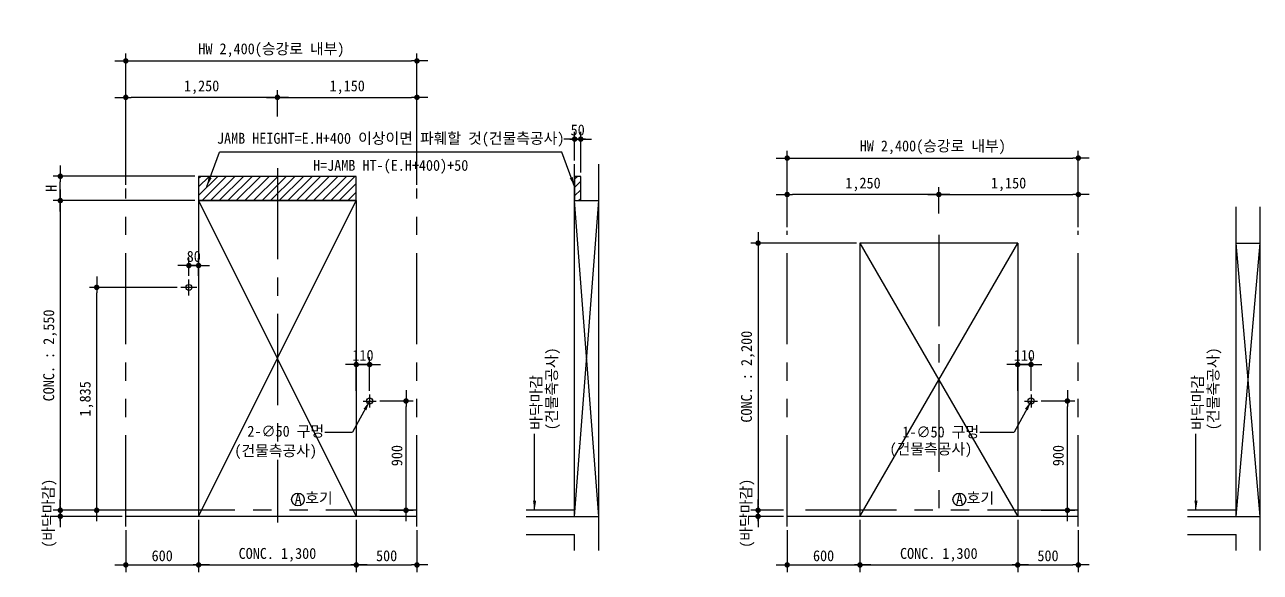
# Model space of a CAD drawing. Extents: x -9109 to 174251, y 57759 to 115528.
# Drawn here: x 100896 to 111081, y 85162 to 89670 of the extents above; entities that cross this region are included whole.
import ezdxf
from ezdxf.enums import TextEntityAlignment as Align

# ---------------------------------------------------------------- set-up
doc = ezdxf.new("R2010")
doc.units = 0
doc.header["$LTSCALE"] = 600
doc.header["$MEASUREMENT"] = 0
doc.linetypes.add('CENTER', pattern=[2, 1.25, -0.25, 0.25, -0.25])
doc.linetypes.add('PHANTOM', pattern=[2.5, 1.25, -0.25, 0.25, -0.25, 0.25, -0.25])
doc.layers.get('0').update_dxf_attribs({"linetype": 'CONTINUOUS'})
for name, color, linetype in [('1', 3, 'CONTINUOUS'), ('3', 1, 'CENTER'), ('4', 6, 'PHANTOM'), ('A-DIMS', 7, 'CONTINUOUS'), ('ZMATERIEL', 7, 'CONTINUOUS')]:
    doc.layers.add(name, color=color, linetype=linetype)
doc.layers.add('A-MKXS-LEAD', color=7, linetype='CONTINUOUS', lineweight=25)
doc.layers.add('A-XXXX-TXT2', color=3, linetype='CONTINUOUS', lineweight=25)
doc.styles.add('HY울릉도L', font='')
doc.styles.add('OTIS', font='')
doc.styles.add('굴림', font='')
doc.styles.add('돋움', font='')
doc.styles.add('돋움체', font='')
doc.styles.get('HY울릉도L').set_extended_font_data('Dotum')
doc.styles.get('OTIS').set_extended_font_data('Dotum')
doc.styles.get('굴림').set_extended_font_data('Dotum')
doc.styles.get('돋움').set_extended_font_data('DotumChe')
doc.styles.get('돋움체').set_extended_font_data('DotumChe')
doc.dimstyles.new('CDIM', dxfattribs={"dimtxt": 3, "dimasz": 1.5, "dimexe": 2, "dimexo": 1, "dimgap": 1, "dimtad": 1, "dimdec": 0, "dimrnd": 0.5, "dimzin": 0, "dimdsep": 32, "dimlunit": 6, "dimtxsty": 'HY울릉도L', "dimblk1": '_CIDOT', "dimblk2": '_CIDOT', "dimsah": 1, "dimcen": 5.5, "dimclrd": 2, "dimclre": 2, "dimclrt": 7, "dimadec": 0, "dimazin": 0, "dimtfac": 1, "dimtdec": 0, "dimtix": 1, "dimtmove": 2, "dimatfit": 1, "dimldrblk": '_CIDOT', "dimfxl": 1, "dimtolj": 1, "dimtzin": 0, "dimlwd": -1, "dimarcsym": 0})
doc.dimstyles.new('OTIS', dxfattribs={"dimscale": 100, "dimtxt": 2.25, "dimasz": 2, "dimexe": 0.8, "dimexo": 0.8, "dimgap": 0.7, "dimtad": 1, "dimdsep": 46, "dimtxsty": '굴림', "dimblk": 'DOT', "dimcen": 0, "dimclrd": 3, "dimclre": 3, "dimclrt": 3, "dimadec": 0, "dimazin": 0, "dimtfac": 1, "dimtmove": 0, "dimatfit": 3, "dimfxl": 1, "dimtolj": 1, "dimarcsym": 0})

# ---------------------------------------------------------------- blocks, each defined once
blk = doc.blocks.new('_CIDOT')
at = {"color": 0, "linetype": 'ByBlock'}
blk.add_line((2, 0), (-1, 0), dxfattribs=at)
at = {"color": 0, "linetype": 'ByBlock', "const_width": 0.5}
blk.add_lwpolyline([(-0.25, 0, 1), (0.25, 0, 1)], format="xyb", close=True, dxfattribs=at)
blk = doc.blocks.new('*D200')
at = {"layer": 'A-DIMS', "lineweight": -2, "transparency": 16777216}
for p, q in [((102299, 88222), (101129, 88222)), ((101699, 85672), (101129, 85672))]:
    blk.add_line(p, q, dxfattribs=at)
at = {"layer": 'A-DIMS', "transparency": 16777216}
blk.add_line((101189, 88177), (101189, 85717), dxfattribs=at)
at = {"layer": 'A-DIMS', "transparency": 16777216, "xscale": 45, "yscale": 45, "zscale": 45}
for p, rotation in [((101189, 88222), 90), ((101189, 85672), 270)]:
    blk.add_blockref('_CIDOT', p, dxfattribs=dict(at, rotation=rotation))
at = {"layer": 'A-DIMS', "color": 3, "transparency": 16777216, "insert": (101105, 86947), "char_height": 90, "attachment_point": 5, "rotation": 90, "style": '돋움체'}
blk.add_mtext('\\A1;CONC. : 2,550', dxfattribs=at)
blk = doc.blocks.new('*D204')
at = {"layer": 'A-DIMS', "lineweight": -2, "transparency": 16777216}
for p, q in [((102329, 85592), (102329, 85162)), ((103629, 85592), (103629, 85162))]:
    blk.add_line(p, q, dxfattribs=at)
at = {"layer": 'A-DIMS', "transparency": 16777216}
blk.add_line((102374, 85222), (103584, 85222), dxfattribs=at)
at = {"layer": 'A-DIMS', "transparency": 16777216, "xscale": 45, "yscale": 45, "zscale": 45, "rotation": 180}
blk.add_blockref('_CIDOT', (102329, 85222), dxfattribs=at)
at = {"layer": 'A-DIMS', "transparency": 16777216, "xscale": 45, "yscale": 45, "zscale": 45}
blk.add_blockref('_CIDOT', (103629, 85222), dxfattribs=at)
at = {"layer": 'A-DIMS', "color": 3, "transparency": 16777216, "insert": (102979, 85305), "char_height": 90, "attachment_point": 5, "style": '돋움체'}
blk.add_mtext('\\A1;CONC. 1,300', dxfattribs=at)
blk = doc.blocks.new('*D208')
at = {"layer": 'A-DIMS', "lineweight": -2, "transparency": 16777216}
for p, q in [((101729, 88352), (101729, 89132)), ((102979, 88915), (102979, 89132))]:
    blk.add_line(p, q, dxfattribs=at)
at = {"layer": 'A-DIMS', "transparency": 16777216}
blk.add_line((102934, 89072), (101774, 89072), dxfattribs=at)
at = {"layer": 'A-DIMS', "transparency": 16777216, "xscale": 45, "yscale": 45, "zscale": 45, "rotation": 180}
blk.add_blockref('_CIDOT', (101729, 89072), dxfattribs=at)
at = {"layer": 'A-DIMS', "transparency": 16777216, "xscale": 45, "yscale": 45, "zscale": 45}
blk.add_blockref('_CIDOT', (102979, 89072), dxfattribs=at)
at = {"layer": 'A-DIMS', "color": 3, "transparency": 16777216, "insert": (102354, 89155), "char_height": 90, "attachment_point": 5, "style": '돋움체'}
blk.add_mtext('\\A1;1,250', dxfattribs=at)
blk = doc.blocks.new('*D209')
at = {"layer": 'A-DIMS', "lineweight": -2, "transparency": 16777216}
for p, q in [((102979, 88915), (102979, 89132)), ((104129, 88352), (104129, 89132))]:
    blk.add_line(p, q, dxfattribs=at)
at = {"layer": 'A-DIMS', "transparency": 16777216}
blk.add_line((103024, 89072), (104084, 89072), dxfattribs=at)
at = {"layer": 'A-DIMS', "transparency": 16777216, "xscale": 45, "yscale": 45, "zscale": 45, "rotation": 180}
blk.add_blockref('_CIDOT', (102979, 89072), dxfattribs=at)
at = {"layer": 'A-DIMS', "transparency": 16777216, "xscale": 45, "yscale": 45, "zscale": 45}
blk.add_blockref('_CIDOT', (104129, 89072), dxfattribs=at)
at = {"layer": 'A-DIMS', "color": 3, "transparency": 16777216, "insert": (103554, 89155), "char_height": 90, "attachment_point": 5, "style": '돋움체'}
blk.add_mtext('\\A1;1,150', dxfattribs=at)
blk = doc.blocks.new('*D210')
at = {"layer": 'A-DIMS', "lineweight": -2, "transparency": 16777216}
for p, q in [((101729, 88352), (101729, 89432)), ((104129, 88352), (104129, 89432))]:
    blk.add_line(p, q, dxfattribs=at)
at = {"layer": 'A-DIMS', "transparency": 16777216}
blk.add_line((101774, 89372), (104084, 89372), dxfattribs=at)
at = {"layer": 'A-DIMS', "transparency": 16777216, "xscale": 45, "yscale": 45, "zscale": 45, "rotation": 180}
blk.add_blockref('_CIDOT', (101729, 89372), dxfattribs=at)
at = {"layer": 'A-DIMS', "transparency": 16777216, "xscale": 45, "yscale": 45, "zscale": 45}
blk.add_blockref('_CIDOT', (104129, 89372), dxfattribs=at)
at = {"layer": 'A-DIMS', "color": 3, "transparency": 16777216, "insert": (102929, 89460), "char_height": 90, "attachment_point": 5, "style": '돋움체'}
blk.add_mtext('\\A1;HW 2,400(승강로 내부)', dxfattribs=at)
blk = doc.blocks.new('*D211')
at = {"layer": 'A-DIMS', "lineweight": -2, "transparency": 16777216}
for p, q in [((102329, 85592), (102329, 85162)), ((101729, 85509), (101729, 85162))]:
    blk.add_line(p, q, dxfattribs=at)
at = {"layer": 'A-DIMS', "transparency": 16777216}
blk.add_line((101774, 85222), (102284, 85222), dxfattribs=at)
at = {"layer": 'A-DIMS', "transparency": 16777216, "xscale": 45, "yscale": 45, "zscale": 45, "rotation": 180}
blk.add_blockref('_CIDOT', (101729, 85222), dxfattribs=at)
at = {"layer": 'A-DIMS', "transparency": 16777216, "xscale": 45, "yscale": 45, "zscale": 45}
blk.add_blockref('_CIDOT', (102329, 85222), dxfattribs=at)
at = {"layer": 'A-DIMS', "color": 3, "transparency": 16777216, "insert": (102029, 85297), "char_height": 90, "attachment_point": 5, "style": '돋움체'}
blk.add_mtext('\\A1;600', dxfattribs=at)
blk = doc.blocks.new('*D212')
at = {"layer": 'A-DIMS', "lineweight": -2, "transparency": 16777216}
for p, q in [((103629, 85592), (103629, 85162)), ((104129, 85509), (104129, 85162))]:
    blk.add_line(p, q, dxfattribs=at)
at = {"layer": 'A-DIMS', "transparency": 16777216}
blk.add_line((103674, 85222), (104084, 85222), dxfattribs=at)
at = {"layer": 'A-DIMS', "transparency": 16777216, "xscale": 45, "yscale": 45, "zscale": 45, "rotation": 180}
blk.add_blockref('_CIDOT', (103629, 85222), dxfattribs=at)
at = {"layer": 'A-DIMS', "transparency": 16777216, "xscale": 45, "yscale": 45, "zscale": 45}
blk.add_blockref('_CIDOT', (104129, 85222), dxfattribs=at)
at = {"layer": 'A-DIMS', "color": 3, "transparency": 16777216, "insert": (103879, 85297), "char_height": 90, "attachment_point": 5, "style": '돋움체'}
blk.add_mtext('\\A1;500', dxfattribs=at)
blk = doc.blocks.new('*D219')
at = {"layer": 'A-DIMS', "lineweight": -2, "transparency": 16777216}
for p, q in [((103823, 86572), (104099, 86572)), ((103823, 85672), (104099, 85672))]:
    blk.add_line(p, q, dxfattribs=at)
at = {"layer": 'A-DIMS', "transparency": 16777216}
blk.add_line((104039, 85717), (104039, 86527), dxfattribs=at)
at = {"layer": 'A-DIMS', "transparency": 16777216, "xscale": 45, "yscale": 45, "zscale": 45}
for p, rotation in [((104039, 86572), 90), ((104039, 85672), 270)]:
    blk.add_blockref('_CIDOT', p, dxfattribs=dict(at, rotation=rotation))
at = {"layer": 'A-DIMS', "color": 3, "transparency": 16777216, "insert": (103964, 86122), "char_height": 90, "attachment_point": 5, "rotation": 90, "style": '돋움체'}
blk.add_mtext('\\A1;900', dxfattribs=at)
blk = doc.blocks.new('*D220')
at = {"layer": 'A-DIMS', "lineweight": -2, "transparency": 16777216}
for p, q in [((103629, 86656), (103629, 86932)), ((103739, 86656), (103739, 86932))]:
    blk.add_line(p, q, dxfattribs=at)
at = {"layer": 'A-DIMS', "transparency": 16777216}
for p, q in [((103584, 86872), (103539, 86872)), ((103629, 86872), (103739, 86872)), ((103784, 86872), (103829, 86872))]:
    blk.add_line(p, q, dxfattribs=at)
at = {"layer": 'A-DIMS', "transparency": 16777216, "xscale": 45, "yscale": 45, "zscale": 45}
blk.add_blockref('_CIDOT', (103629, 86872), dxfattribs=at)
at = {"layer": 'A-DIMS', "transparency": 16777216, "xscale": 45, "yscale": 45, "zscale": 45, "rotation": 180}
blk.add_blockref('_CIDOT', (103739, 86872), dxfattribs=at)
at = {"layer": 'A-DIMS', "color": 3, "transparency": 16777216, "insert": (103684, 86947), "char_height": 90, "attachment_point": 5, "style": '돋움체'}
blk.add_mtext('\\A1;110', dxfattribs=at)
blk = doc.blocks.new('*D166')
at = {"layer": 'A-DIMS', "transparency": 16777216}
for p, q in [((101189, 85717), (101189, 85762)), ((101189, 85672), (101189, 85622)), ((101189, 85577), (101189, 85532))]:
    blk.add_line(p, q, dxfattribs=at)
at = {"layer": 'A-DIMS', "lineweight": -2, "transparency": 16777216}
for p, q in [((101699, 85672), (101129, 85672)), ((101699, 85622), (101129, 85622))]:
    blk.add_line(p, q, dxfattribs=at)
at = {"layer": 'A-DIMS', "transparency": 16777216, "xscale": 45, "yscale": 45, "zscale": 45}
for p, rotation in [((101189, 85672), 270), ((101189, 85622), 90)]:
    blk.add_blockref('_CIDOT', p, dxfattribs=dict(at, rotation=rotation))
at = {"layer": 'A-DIMS', "color": 3, "transparency": 16777216, "insert": (101102, 85647), "char_height": 90, "attachment_point": 5, "rotation": 90, "style": '돋움체'}
blk.add_mtext('\\A1;(바닥마감)', dxfattribs=at)
blk = doc.blocks.new('*D169')
at = {"layer": 'A-DIMS', "lineweight": -2, "transparency": 16777216}
for p, q in [((102153, 87507), (101429, 87507)), ((102145, 85672), (101429, 85672))]:
    blk.add_line(p, q, dxfattribs=at)
at = {"layer": 'A-DIMS', "transparency": 16777216}
blk.add_line((101489, 85717), (101489, 87462), dxfattribs=at)
at = {"layer": 'A-DIMS', "transparency": 16777216, "xscale": 45, "yscale": 45, "zscale": 45}
for p, rotation in [((101489, 87507), 90), ((101489, 85672), 270)]:
    blk.add_blockref('_CIDOT', p, dxfattribs=dict(at, rotation=rotation))
at = {"layer": 'A-DIMS', "color": 3, "transparency": 16777216, "insert": (101405, 86589), "char_height": 90, "attachment_point": 5, "rotation": 90, "style": '돋움체'}
blk.add_mtext('\\A1;1,835', dxfattribs=at)
blk = doc.blocks.new('*D170')
at = {"layer": 'A-DIMS', "lineweight": -2, "transparency": 16777216}
for p, q in [((102249, 87602), (102249, 87747)), ((102329, 87602), (102329, 87747))]:
    blk.add_line(p, q, dxfattribs=at)
at = {"layer": 'A-DIMS', "transparency": 16777216}
for p, q in [((102204, 87687), (102159, 87687)), ((102329, 87687), (102249, 87687)), ((102374, 87687), (102419, 87687))]:
    blk.add_line(p, q, dxfattribs=at)
at = {"layer": 'A-DIMS', "transparency": 16777216, "xscale": 45, "yscale": 45, "zscale": 45}
blk.add_blockref('_CIDOT', (102249, 87687), dxfattribs=at)
at = {"layer": 'A-DIMS', "transparency": 16777216, "xscale": 45, "yscale": 45, "zscale": 45, "rotation": 180}
blk.add_blockref('_CIDOT', (102329, 87687), dxfattribs=at)
at = {"layer": 'A-DIMS', "color": 3, "transparency": 16777216, "insert": (102289, 87762), "char_height": 90, "attachment_point": 5, "style": '돋움체'}
blk.add_mtext('\\A1;80', dxfattribs=at)
blk = doc.blocks.new('*D172')
at = {"layer": 'A-DIMS', "lineweight": -2, "transparency": 16777216}
for p, q in [((107751, 87872), (106881, 87872)), ((107151, 85672), (106881, 85672))]:
    blk.add_line(p, q, dxfattribs=at)
at = {"layer": 'A-DIMS', "transparency": 16777216}
blk.add_line((106941, 87827), (106941, 85717), dxfattribs=at)
at = {"layer": 'A-DIMS', "transparency": 16777216, "xscale": 45, "yscale": 45, "zscale": 45}
for p, rotation in [((106941, 87872), 90), ((106941, 85672), 270)]:
    blk.add_blockref('_CIDOT', p, dxfattribs=dict(at, rotation=rotation))
at = {"layer": 'A-DIMS', "color": 3, "transparency": 16777216, "insert": (106857, 86772), "char_height": 90, "attachment_point": 5, "rotation": 90, "style": '돋움체'}
blk.add_mtext('\\A1;CONC. : 2,200', dxfattribs=at)
blk = doc.blocks.new('*D174')
at = {"layer": 'A-DIMS', "lineweight": -2, "transparency": 16777216}
for p, q in [((107781, 85592), (107781, 85162)), ((109081, 85592), (109081, 85162))]:
    blk.add_line(p, q, dxfattribs=at)
at = {"layer": 'A-DIMS', "transparency": 16777216}
blk.add_line((107826, 85222), (109036, 85222), dxfattribs=at)
at = {"layer": 'A-DIMS', "transparency": 16777216, "xscale": 45, "yscale": 45, "zscale": 45, "rotation": 180}
blk.add_blockref('_CIDOT', (107781, 85222), dxfattribs=at)
at = {"layer": 'A-DIMS', "transparency": 16777216, "xscale": 45, "yscale": 45, "zscale": 45}
blk.add_blockref('_CIDOT', (109081, 85222), dxfattribs=at)
at = {"layer": 'A-DIMS', "color": 3, "transparency": 16777216, "insert": (108431, 85305), "char_height": 90, "attachment_point": 5, "style": '돋움체'}
blk.add_mtext('\\A1;CONC. 1,300', dxfattribs=at)
blk = doc.blocks.new('*D178')
at = {"layer": 'A-DIMS', "lineweight": -2, "transparency": 16777216}
for p, q in [((107181, 88002), (107181, 88332)), ((108431, 88115), (108431, 88332))]:
    blk.add_line(p, q, dxfattribs=at)
at = {"layer": 'A-DIMS', "transparency": 16777216}
blk.add_line((108386, 88272), (107226, 88272), dxfattribs=at)
at = {"layer": 'A-DIMS', "transparency": 16777216, "xscale": 45, "yscale": 45, "zscale": 45, "rotation": 180}
blk.add_blockref('_CIDOT', (107181, 88272), dxfattribs=at)
at = {"layer": 'A-DIMS', "transparency": 16777216, "xscale": 45, "yscale": 45, "zscale": 45}
blk.add_blockref('_CIDOT', (108431, 88272), dxfattribs=at)
at = {"layer": 'A-DIMS', "color": 3, "transparency": 16777216, "insert": (107806, 88355), "char_height": 90, "attachment_point": 5, "style": '돋움체'}
blk.add_mtext('\\A1;1,250', dxfattribs=at)
blk = doc.blocks.new('*D179')
at = {"layer": 'A-DIMS', "lineweight": -2, "transparency": 16777216}
for p, q in [((108431, 88115), (108431, 88332)), ((109581, 88002), (109581, 88332))]:
    blk.add_line(p, q, dxfattribs=at)
at = {"layer": 'A-DIMS', "transparency": 16777216}
blk.add_line((108476, 88272), (109536, 88272), dxfattribs=at)
at = {"layer": 'A-DIMS', "transparency": 16777216, "xscale": 45, "yscale": 45, "zscale": 45, "rotation": 180}
blk.add_blockref('_CIDOT', (108431, 88272), dxfattribs=at)
at = {"layer": 'A-DIMS', "transparency": 16777216, "xscale": 45, "yscale": 45, "zscale": 45}
blk.add_blockref('_CIDOT', (109581, 88272), dxfattribs=at)
at = {"layer": 'A-DIMS', "color": 3, "transparency": 16777216, "insert": (109006, 88355), "char_height": 90, "attachment_point": 5, "style": '돋움체'}
blk.add_mtext('\\A1;1,150', dxfattribs=at)
blk = doc.blocks.new('*D180')
at = {"layer": 'A-DIMS', "lineweight": -2, "transparency": 16777216}
for p, q in [((107181, 88002), (107181, 88632)), ((109581, 88002), (109581, 88632))]:
    blk.add_line(p, q, dxfattribs=at)
at = {"layer": 'A-DIMS', "transparency": 16777216}
blk.add_line((107226, 88572), (109536, 88572), dxfattribs=at)
at = {"layer": 'A-DIMS', "transparency": 16777216, "xscale": 45, "yscale": 45, "zscale": 45, "rotation": 180}
blk.add_blockref('_CIDOT', (107181, 88572), dxfattribs=at)
at = {"layer": 'A-DIMS', "transparency": 16777216, "xscale": 45, "yscale": 45, "zscale": 45}
blk.add_blockref('_CIDOT', (109581, 88572), dxfattribs=at)
at = {"layer": 'A-DIMS', "color": 3, "transparency": 16777216, "insert": (108381, 88660), "char_height": 90, "attachment_point": 5, "style": '돋움체'}
blk.add_mtext('\\A1;HW 2,400(승강로 내부)', dxfattribs=at)
blk = doc.blocks.new('*D181')
at = {"layer": 'A-DIMS', "lineweight": -2, "transparency": 16777216}
for p, q in [((107781, 85592), (107781, 85162)), ((107181, 85509), (107181, 85162))]:
    blk.add_line(p, q, dxfattribs=at)
at = {"layer": 'A-DIMS', "transparency": 16777216}
blk.add_line((107226, 85222), (107736, 85222), dxfattribs=at)
at = {"layer": 'A-DIMS', "transparency": 16777216, "xscale": 45, "yscale": 45, "zscale": 45, "rotation": 180}
blk.add_blockref('_CIDOT', (107181, 85222), dxfattribs=at)
at = {"layer": 'A-DIMS', "transparency": 16777216, "xscale": 45, "yscale": 45, "zscale": 45}
blk.add_blockref('_CIDOT', (107781, 85222), dxfattribs=at)
at = {"layer": 'A-DIMS', "color": 3, "transparency": 16777216, "insert": (107481, 85297), "char_height": 90, "attachment_point": 5, "style": '돋움체'}
blk.add_mtext('\\A1;600', dxfattribs=at)
blk = doc.blocks.new('*D182')
at = {"layer": 'A-DIMS', "lineweight": -2, "transparency": 16777216}
for p, q in [((109081, 85592), (109081, 85162)), ((109581, 85509), (109581, 85162))]:
    blk.add_line(p, q, dxfattribs=at)
at = {"layer": 'A-DIMS', "transparency": 16777216}
blk.add_line((109126, 85222), (109536, 85222), dxfattribs=at)
at = {"layer": 'A-DIMS', "transparency": 16777216, "xscale": 45, "yscale": 45, "zscale": 45, "rotation": 180}
blk.add_blockref('_CIDOT', (109081, 85222), dxfattribs=at)
at = {"layer": 'A-DIMS', "transparency": 16777216, "xscale": 45, "yscale": 45, "zscale": 45}
blk.add_blockref('_CIDOT', (109581, 85222), dxfattribs=at)
at = {"layer": 'A-DIMS', "color": 3, "transparency": 16777216, "insert": (109331, 85297), "char_height": 90, "attachment_point": 5, "style": '돋움체'}
blk.add_mtext('\\A1;500', dxfattribs=at)
blk = doc.blocks.new('*D188')
at = {"layer": 'A-DIMS', "lineweight": -2, "transparency": 16777216}
for p, q in [((109275, 86572), (109551, 86572)), ((109275, 85672), (109551, 85672))]:
    blk.add_line(p, q, dxfattribs=at)
at = {"layer": 'A-DIMS', "transparency": 16777216}
blk.add_line((109491, 85717), (109491, 86527), dxfattribs=at)
at = {"layer": 'A-DIMS', "transparency": 16777216, "xscale": 45, "yscale": 45, "zscale": 45}
for p, rotation in [((109491, 86572), 90), ((109491, 85672), 270)]:
    blk.add_blockref('_CIDOT', p, dxfattribs=dict(at, rotation=rotation))
at = {"layer": 'A-DIMS', "color": 3, "transparency": 16777216, "insert": (109416, 86122), "char_height": 90, "attachment_point": 5, "rotation": 90, "style": '돋움체'}
blk.add_mtext('\\A1;900', dxfattribs=at)
blk = doc.blocks.new('*D189')
at = {"layer": 'A-DIMS', "lineweight": -2, "transparency": 16777216}
for p, q in [((109081, 86656), (109081, 86932)), ((109191, 86656), (109191, 86932))]:
    blk.add_line(p, q, dxfattribs=at)
at = {"layer": 'A-DIMS', "transparency": 16777216}
for p, q in [((109036, 86872), (108991, 86872)), ((109081, 86872), (109191, 86872)), ((109236, 86872), (109281, 86872))]:
    blk.add_line(p, q, dxfattribs=at)
at = {"layer": 'A-DIMS', "transparency": 16777216, "xscale": 45, "yscale": 45, "zscale": 45}
blk.add_blockref('_CIDOT', (109081, 86872), dxfattribs=at)
at = {"layer": 'A-DIMS', "transparency": 16777216, "xscale": 45, "yscale": 45, "zscale": 45, "rotation": 180}
blk.add_blockref('_CIDOT', (109191, 86872), dxfattribs=at)
at = {"layer": 'A-DIMS', "color": 3, "transparency": 16777216, "insert": (109136, 86947), "char_height": 90, "attachment_point": 5, "style": '돋움체'}
blk.add_mtext('\\A1;110', dxfattribs=at)
blk = doc.blocks.new('*D191')
at = {"layer": 'A-DIMS', "transparency": 16777216}
for p, q in [((106941, 85717), (106941, 85762)), ((106941, 85672), (106941, 85622)), ((106941, 85577), (106941, 85532))]:
    blk.add_line(p, q, dxfattribs=at)
at = {"layer": 'A-DIMS', "lineweight": -2, "transparency": 16777216}
for p, q in [((107151, 85672), (106881, 85672)), ((107151, 85622), (106881, 85622))]:
    blk.add_line(p, q, dxfattribs=at)
at = {"layer": 'A-DIMS', "transparency": 16777216, "xscale": 45, "yscale": 45, "zscale": 45}
for p, rotation in [((106941, 85672), 270), ((106941, 85622), 90)]:
    blk.add_blockref('_CIDOT', p, dxfattribs=dict(at, rotation=rotation))
at = {"layer": 'A-DIMS', "color": 3, "transparency": 16777216, "insert": (106854, 85647), "char_height": 90, "attachment_point": 5, "rotation": 90, "style": '돋움체'}
blk.add_mtext('\\A1;(바닥마감)', dxfattribs=at)
blk = doc.blocks.new('*D194')
at = {"layer": 'A-DIMS', "transparency": 16777216}
for p, q in [((105384, 88728), (105339, 88728)), ((105429, 88728), (105479, 88728)), ((105524, 88728), (105569, 88728))]:
    blk.add_line(p, q, dxfattribs=at)
at = {"layer": 'A-DIMS', "lineweight": -2, "transparency": 16777216}
for p, q in [((105429, 88552), (105429, 88788)), ((105479, 88452), (105479, 88788))]:
    blk.add_line(p, q, dxfattribs=at)
at = {"layer": 'A-DIMS', "transparency": 16777216, "xscale": 45, "yscale": 45, "zscale": 45}
blk.add_blockref('_CIDOT', (105429, 88728), dxfattribs=at)
at = {"layer": 'A-DIMS', "transparency": 16777216, "xscale": 45, "yscale": 45, "zscale": 45, "rotation": 180}
blk.add_blockref('_CIDOT', (105479, 88728), dxfattribs=at)
at = {"layer": 'A-DIMS', "color": 3, "transparency": 16777216, "insert": (105454, 88803), "char_height": 90, "attachment_point": 5, "style": '돋움체'}
blk.add_mtext('\\A1;50', dxfattribs=at)
blk = doc.blocks.new('*D195')
at = {"layer": 'A-DIMS', "lineweight": -2, "transparency": 16777216}
for p, q in [((102299, 88422), (101129, 88422)), ((102299, 88222), (101129, 88222))]:
    blk.add_line(p, q, dxfattribs=at)
at = {"layer": 'A-DIMS', "transparency": 16777216}
blk.add_line((101189, 88267), (101189, 88377), dxfattribs=at)
at = {"layer": 'A-DIMS', "transparency": 16777216, "xscale": 45, "yscale": 45, "zscale": 45}
for p, rotation in [((101189, 88422), 90), ((101189, 88222), 270)]:
    blk.add_blockref('_CIDOT', p, dxfattribs=dict(at, rotation=rotation))
at = {"layer": 'A-DIMS', "color": 3, "transparency": 16777216, "insert": (101114, 88322), "char_height": 90, "attachment_point": 5, "rotation": 90, "style": '돋움체'}
blk.add_mtext('\\A1;H', dxfattribs=at)

msp = doc.modelspace()

# ---------------------------------------------------------------- hatches: boundary and pattern name
at = {"layer": '1'}
h = msp.add_hatch(dxfattribs=at)
h.set_pattern_fill('ANSI31', color=256, scale=400, style=0)
h.set_pattern_definition([(45, (97576.38, 82521.545), (-35.35534, 35.35534), [])])
h.paths.add_polyline_path([(103628.7, 88221.5), (103628.7, 88421.5), (102978.7, 88421.5), (102978.7, 88221.5)])
h.paths.add_polyline_path([(102328.7, 88421.5), (102328.7, 88221.5), (102978.7, 88221.5), (102978.7, 88421.5)])
h = msp.add_hatch(dxfattribs=at)
h.set_pattern_fill('ANSI31', color=256, scale=400, style=0)
h.set_pattern_definition([(45, (93646.256, 79447.58), (-35.35534, 35.35534), [])])
h.paths.add_polyline_path([(105478.7, 88421.5), (105428.7, 88421.5), (105428.7, 88221.5), (105478.7, 88221.5)])

# ---------------------------------------------------------------- linework, layer by layer
for p, q in [((105428.7, 85621.5), (105428.7, 88521.5)), ((105628.7, 85621.5), (105628.7, 88521.5)), ((102328.7, 88221.5), (102328.7, 85621.5)), ((103628.7, 88221.5), (102328.7, 88221.5)), ((103628.7, 88221.5), (103628.7, 85621.5)), ((105428.7, 88221.5), (105628.7, 88221.5)), ((110881, 85621.5), (110881, 88171.5)), ((111081, 85621.5), (111081, 88171.5)), ((107781, 87871.5), (107781, 85621.5)), ((109081, 87871.5), (107781, 87871.5)), ((109081, 87871.5), (109081, 85621.5)), ((110881, 87871.5), (111081, 87871.5)), ((104128.7, 85621.5), (101728.7, 85621.5)), ((105028.7, 85621.5), (105628.7, 85621.5)), ((105628.7, 85341.5), (105628.7, 85621.5)), ((109581, 85621.5), (107181, 85621.5)), ((110481, 85621.5), (111081, 85621.5)), ((111081, 85341.5), (111081, 85621.5)), ((105028.7, 85471.5), (105428.7, 85471.5)), ((105428.7, 85341.5), (105428.7, 85471.5)), ((110481, 85471.5), (110881, 85471.5)), ((110881, 85341.5), (110881, 85471.5))]:
    msp.add_line(p, q)
for points in [[(102328.7, 88221.5), (103628.7, 88221.5), (103628.7, 88421.5), (102328.7, 88421.5)], [(105478.7, 88421.5), (105428.7, 88421.5), (105428.7, 88221.5), (105478.7, 88221.5)]]:
    msp.add_lwpolyline(points, close=True)
msp.add_circle((102248.7, 87506.5), 25)
at = {"ltscale": 5}
for centre in [(103738.7, 86571.5), (109191, 86571.5)]:
    msp.add_circle(centre, 25, dxfattribs=at)
at = {"layer": '1'}
for p, q in [((102328.7, 85621.5), (103628.7, 88221.5)), ((102328.7, 88221.5), (103628.7, 85621.5)), ((105428.7, 85621.5), (105628.7, 88221.5)), ((105628.7, 85621.5), (105428.7, 88221.5)), ((107781, 85621.5), (109081, 87871.5)), ((107781, 87871.5), (109081, 85621.5)), ((110881, 85621.5), (111081, 87871.5)), ((111081, 85621.5), (110881, 87871.5))]:
    msp.add_line(p, q, dxfattribs=at)
for centre in [(103147.6, 85760.7), (108599.8, 85760.7)]:
    msp.add_circle(centre, 52.5, dxfattribs=at)
at = {"layer": '3'}
for p, q in [((102978.7, 88488.6), (102978.7, 85571.5)), ((108431, 87938.6), (108431, 85571.5)), ((102314.2, 87506.5), (102183.3, 87506.5)), ((102248.7, 87441.1), (102248.7, 87572))]:
    msp.add_line(p, q, dxfattribs=at)
at = {"layer": '3', "ltscale": 5}
for p, q in [((103738.7, 86625.5), (103738.7, 86517.5)), ((109191, 86625.5), (109191, 86517.5))]:
    msp.add_line(p, q, dxfattribs=at)
at = {"layer": '4'}
for p, q in [((101728.7, 85539), (101728.7, 88321.5)), ((104128.7, 85539), (104128.7, 88321.5)), ((107181, 85539), (107181, 87971.5)), ((109581, 85539), (109581, 87971.5)), ((104128.7, 85671.5), (101728.7, 85671.5)), ((105428.7, 85671.5), (105028.7, 85671.5)), ((109581, 85671.5), (107181, 85671.5)), ((110881, 85671.5), (110481, 85671.5))]:
    msp.add_line(p, q, dxfattribs=at)
at = {"layer": 'A-MKXS-LEAD'}
for p, q in [((105322.9, 88619.8), (102502.1, 88619.8)), ((103368.5, 86313.8), (103598.8, 86313.8)), ((108769.7, 86313.8), (109051, 86313.8))]:
    msp.add_line(p, q, dxfattribs=at)
at = {"layer": 'ZMATERIEL', "color": 1, "linetype": 'CENTER', "ltscale": 150}
for p, q in [((103684.7, 86571.5), (103792.7, 86571.5)), ((109137, 86571.5), (109245, 86571.5))]:
    msp.add_line(p, q, dxfattribs=at)

# ---------------------------------------------------------------- texts
at = {"layer": 'A-XXXX-TXT2', "style": '돋움'}
for s, p in [('JAMB HEIGHT=E.H+400 이상이면 파훼할 것(건물측공사)', (103912.5, 88689.8)), ('H=JAMB HT-(E.H+400)+50', (103912.5, 88467.1))]:
    msp.add_text(s, height=90, dxfattribs=at).set_placement(p, align=Align.CENTER)
for s, p in [('(건물축공사)', (105284.2, 86331.4)), ('(건물축공사)', (110736.5, 86331.4)), ('바닥마감', (105155.6, 86334.1)), ('바닥마감', (110607.8, 86334.1))]:
    msp.add_text(s, height=90, rotation=90, dxfattribs=at).set_placement(p)
for s, p in [('2-∅50 구멍 ', (102731, 86278.1)), ('1-∅50 구멍 ', (108130.2, 86271.8)), ('(건물측공사)', (102623.8, 86117.6)), ('(건물측공사)', (108024.8, 86132.1)), ('호기', (103208.4, 85727.3)), ('호기', (108660.6, 85727.3))]:
    msp.add_text(s, height=90, dxfattribs=at).set_placement(p)
for p in [(103149.8, 85765.1), (108602, 85765.1)]:
    msp.add_text('A', height=90, dxfattribs=at).set_placement(p, align=Align.MIDDLE_CENTER)

# ---------------------------------------------------------------- dimensions: what is measured, and where the dimension line sits
at = {"layer": 'A-DIMS'}
for base, p1, p2, text, picture, middle in [((104128.7, 89371.5), (101728.7, 88321.5), (104128.7, 88321.5), 'HW <>(승강로 내부)', '*D210', (102928.7, 89460.4)), ((109581, 88571.5), (107181, 87971.5), (109581, 87971.5), 'HW <>(승강로 내부)', '*D180', (108381, 88660.4)), ((103628.7, 85221.5), (102328.7, 85621.5), (103628.7, 85621.5), 'CONC. <>', '*D204', (102978.7, 85305.4)), ((109081, 85221.5), (107781, 85621.5), (109081, 85621.5), 'CONC. <>', '*D174', (108431, 85305.4))]:
    dim = msp.add_linear_dim(base=base, p1=p1, p2=p2, text=text, dimstyle='CDIM', override={"dimscale": 30, "dimtxsty": '돋움체', "dimclrd": 256, "dimclre": 256, "dimclrt": 3}, dxfattribs=at)
    dim.commit()
    dim.dimension.update_dxf_attribs({"geometry": picture, "text_midpoint": middle})
for base, p1, p2, picture, middle in [((101728.7, 89071.5), (102978.7, 88885.4), (101728.7, 88321.5), '*D208', (102353.7, 89155.1)), ((105478.7, 88728), (105428.7, 88521.5), (105478.7, 88421.5), '*D194', (105453.7, 88803.1)), ((107181, 88271.5), (108431, 88085.4), (107181, 87971.5), '*D178', (107806, 88355.1)), ((102328.7, 85221.5), (101728.7, 85539), (102328.7, 85621.5), '*D211', (102028.7, 85296.6)), ((104128.7, 85221.5), (103628.7, 85621.5), (104128.7, 85539), '*D212', (103878.7, 85296.6)), ((107781, 85221.5), (107181, 85539), (107781, 85621.5), '*D181', (107481, 85296.6)), ((109581, 85221.5), (109081, 85621.5), (109581, 85539), '*D182', (109331, 85296.6))]:
    dim = msp.add_linear_dim(base=base, p1=p1, p2=p2, dimstyle='CDIM', override={"dimscale": 30, "dimtxsty": '돋움체', "dimclrd": 256, "dimclre": 256, "dimclrt": 3}, dxfattribs=at)
    dim.commit()
    dim.dimension.update_dxf_attribs({"geometry": picture, "text_midpoint": middle})
for base, p1, p2, angle, picture, middle in [((104128.7, 89071.5), (102978.7, 88885.4), (104128.7, 88321.5), 180, '*D209', (103553.7, 89155.1)), ((109581, 88271.5), (108431, 88085.4), (109581, 87971.5), 180, '*D179', (109006, 88355.1)), ((102248.7, 87686.5), (102328.7, 87572), (102248.7, 87572), 180, '*D170', (102288.7, 87761.6)), ((101488.7, 87506.5), (102174.7, 85671.5), (102183.3, 87506.5), 90, '*D169', (101405.2, 86589)), ((103738.7, 86871.5), (103628.7, 86625.5), (103738.7, 86625.5), 0, '*D220', (103683.7, 86946.6)), ((109191, 86871.5), (109081, 86625.5), (109191, 86625.5), 0, '*D189', (109136, 86946.6)), ((104038.7, 86571.5), (103792.7, 85671.5), (103792.7, 86571.5), 90, '*D219', (103963.7, 86121.5)), ((109491, 86571.5), (109245, 85671.5), (109245, 86571.5), 90, '*D188', (109415.9, 86121.5))]:
    dim = msp.add_linear_dim(base=base, p1=p1, p2=p2, angle=angle, dimstyle='CDIM', override={"dimscale": 30, "dimtxsty": '돋움체', "dimclrd": 256, "dimclre": 256, "dimclrt": 3}, dxfattribs=at)
    dim.commit()
    dim.dimension.update_dxf_attribs({"geometry": picture, "text_midpoint": middle})
for base, p1, p2, text, picture, middle in [((101188.7, 88421.5), (102328.7, 88221.5), (102328.7, 88421.5), 'H', '*D195', (101113.7, 88321.5)), ((101188.7, 85671.5), (102328.7, 88221.5), (101728.7, 85671.5), 'CONC. : <>', '*D200', (101104.9, 86946.5)), ((106941, 85671.5), (107781, 87871.5), (107181, 85671.5), 'CONC. : <>', '*D172', (106857.2, 86771.5)), ((101188.7, 85621.5), (101728.7, 85671.5), (101728.7, 85621.5), '(바닥마감)', '*D166', (101102.1, 85646.5)), ((106941, 85621.5), (107181, 85671.5), (107181, 85621.5), '(바닥마감)', '*D191', (106854.3, 85646.5))]:
    dim = msp.add_linear_dim(base=base, p1=p1, p2=p2, angle=90, text=text, dimstyle='CDIM', override={"dimscale": 30, "dimtxsty": '돋움체', "dimclrd": 256, "dimclre": 256, "dimclrt": 3}, dxfattribs=at)
    dim.commit()
    dim.dimension.update_dxf_attribs({"geometry": picture, "text_midpoint": middle})

# ---------------------------------------------------------------- leaders
at = {"layer": 'A-MKXS-LEAD'}
for points in [[(102396.3, 88337.1), (102502.1, 88619.8)], [(105428.7, 88337.1), (105322.9, 88619.8)], [(103738.7, 86571.5), (103598.8, 86313.8)], [(109191, 86571.5), (109051, 86313.8)], [(105098.5, 85671.5), (105098.5, 86301.5)], [(110550.7, 85671.5), (110550.7, 86301.5)]]:
    msp.add_leader(points, dimstyle='OTIS', override={"dimscale": 40, "dimtad": 0, "dimtxsty": 'OTIS', "dimclrd": 256, "dimatfit": 0}, dxfattribs=at)

doc.saveas('drawing.dxf')
